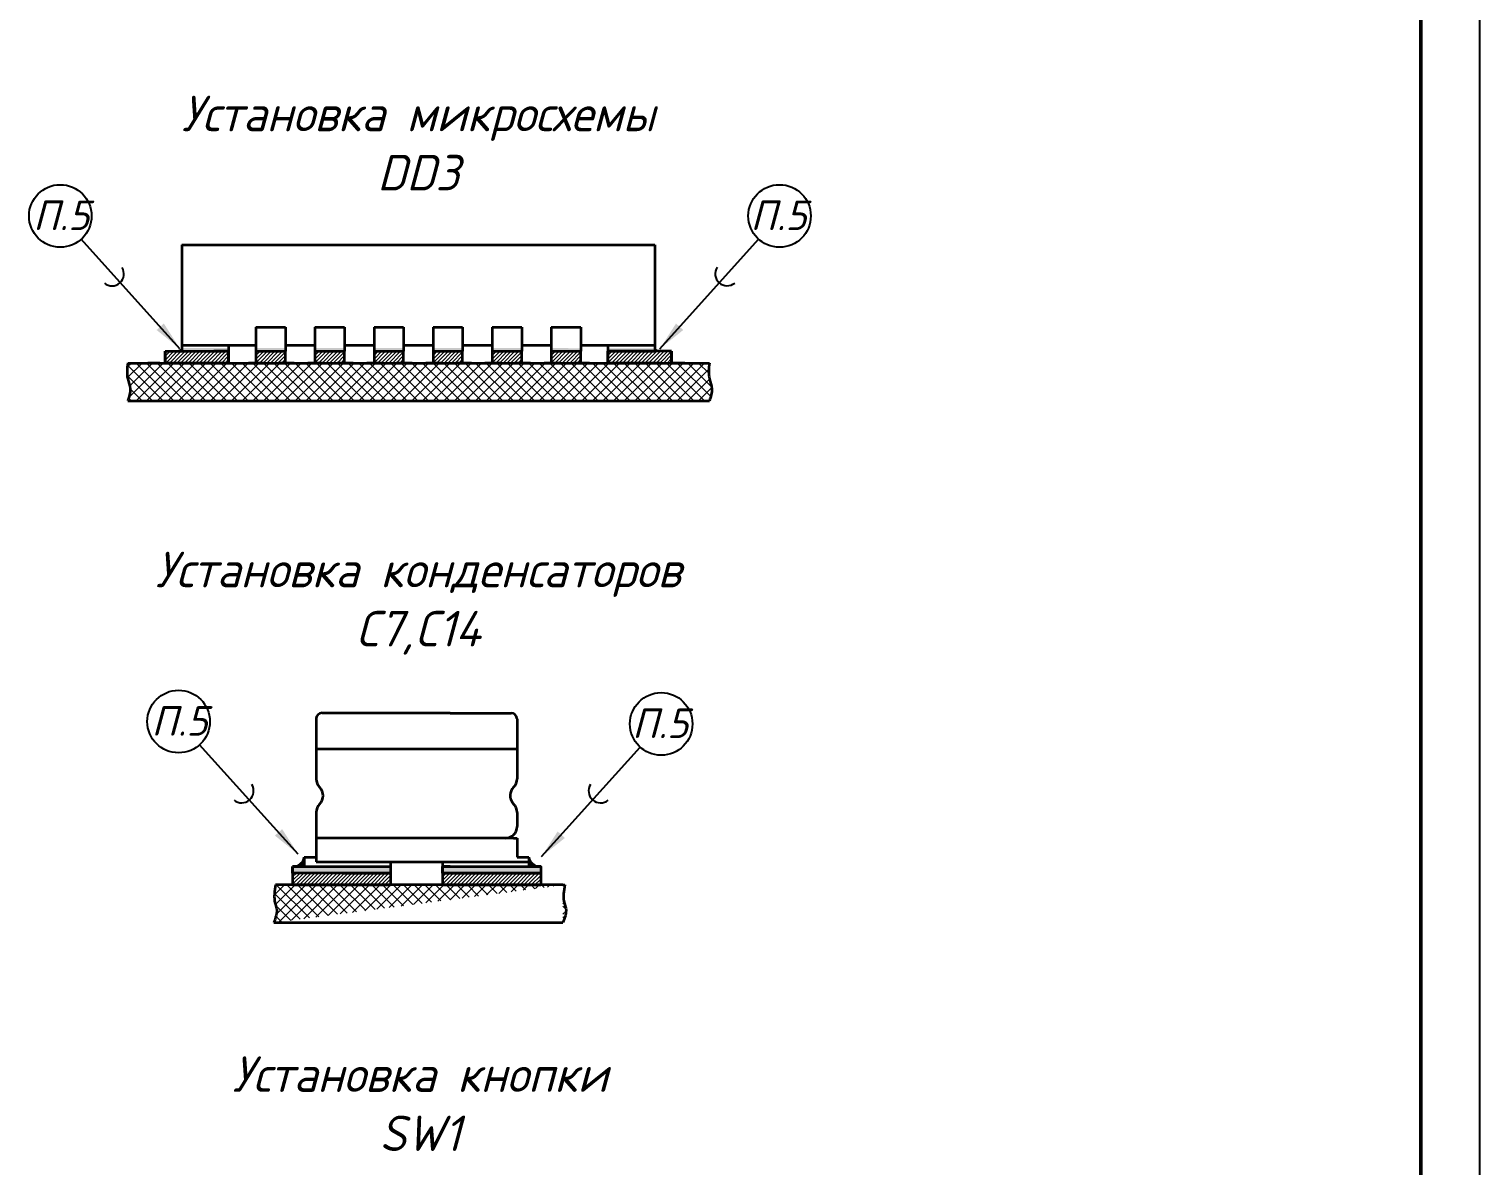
# Model space of a CAD drawing. Header units: inches. Extents: x -14 to 5184, y -66 to 1689.
# Drawn here: x 2994 to 3116.8, y 1060.9 to 1157.1 of the extents above; entities that cross this region are included whole.
import ezdxf

# ---------------------------------------------------------------- set-up
doc = ezdxf.new("R2010")
doc.units = ezdxf.units.IN
doc.header["$MEASUREMENT"] = 0
for name, color, linetype, lineweight in [('Видимые тонкие (ГОСТ)', 7, 'Continuous', 25), ('Видимый контур (ГОСТ)', 7, 'Continuous', 50), ('Текст', 7, 'Continuous', 15)]:
    doc.layers.add(name, color=color, linetype=linetype, lineweight=lineweight)
doc.styles.add('GOST-3.5', font='ISOCPEUR.TTF', dxfattribs={"width": 0.8, "oblique": 15, "height": 3.5})
doc.styles.add('GOSTcomon', font='ISOCPEUI.TTF')
doc.styles.add('Standart 3.0', font='gost_b.ttf', dxfattribs={"oblique": 15, "height": 3})
doc.dimstyles.new('Copy of GOST-Angular', dxfattribs={"dimtxt": 5, "dimasz": 2.5, "dimexe": 1, "dimexo": 0, "dimgap": 1.5, "dimtad": 1, "dimtoh": 1, "dimdec": 1, "dimzin": 0, "dimdsep": 46, "dimtxsty": 'GOST-3.5', "dimcen": -3, "dimdle": 1.25, "dimadec": 0, "dimazin": 0, "dimtfac": 0.75, "dimtdec": 1, "dimtmove": 0, "dimatfit": 3, "dimfxl": 1, "dimtvp": 1.5, "dimtolj": 1, "dimtzin": 0, "dimarcsym": 0})
pattern_1 = [(45, (-942.2298699010416, -1219.764427089173), (-0.1571544821187102, 0.1571544821187102), [])]

msp = doc.modelspace()

# ---------------------------------------------------------------- hatches: boundary and pattern name
at = {"lineweight": 9, "transparency": 33554607}
h = msp.add_hatch(dxfattribs=at)
h.set_pattern_fill('ANSI31', color=0, scale=0.07)
h.set_pattern_definition(pattern_1)
h.paths.add_polyline_path([(3010.880465006218, 1128.821333739852), (3010.880465006218, 1129.820571871328), (3005.498039101348, 1129.820571871328), (3005.498039101348, 1128.821333739852)])
h = msp.add_hatch(color=0, dxfattribs=at)
h.dxf.hatch_style = 1
edge = h.paths.add_edge_path()
edge.add_arc((3005.941538699516, 1131.902039324367), 2.080735051401489, 269.6950722955838, 298.3774146393551)
edge.add_line((3006.930465095643, 1130.071333739852), (3006.930465095613, 1129.821333739852))
edge.add_line((3006.930465095614, 1129.821333739852), (3005.930465095614, 1129.821333739853))
h = msp.add_hatch(color=0, dxfattribs=at)
h.dxf.hatch_style = 1
h.paths.add_polyline_path([(3010.880465006218, 1130.099239705578), (3006.930465095643, 1130.102154321382), (3006.930465095643, 1129.821333739852), (3009.631465021112, 1129.821333739852), (3010.880465006218, 1129.821333739852)])
h.paths.add_polyline_path([(3015.680465096239, 1130.09569789382), (3013.180465096239, 1130.097542587409), (3013.180465096239, 1129.821333739852), (3015.680465096239, 1129.821333739852)])
h.paths.add_polyline_path([(3020.680465096239, 1130.092008506642), (3018.180465096239, 1130.093853200231), (3018.180465096239, 1129.821333739852), (3020.680465096239, 1129.821333739852)])
h.paths.add_polyline_path([(3025.680465096239, 1130.088319119464), (3023.180465096239, 1130.090163813053), (3023.180465096239, 1129.821333739852), (3025.680465096239, 1129.821333739852)])
h.paths.add_polyline_path([(3030.680465096239, 1130.084629732286), (3028.180465096239, 1130.086474425875), (3028.180465096239, 1129.821333739852), (3030.680465096239, 1129.821333739852)])
h.paths.add_polyline_path([(3035.680465096239, 1130.080940345108), (3033.180465096239, 1130.082785038697), (3033.180465096239, 1129.821333739852), (3035.680465096239, 1129.821333739852)])
h.paths.add_polyline_path([(3040.680465096239, 1130.07725095793), (3038.180465096239, 1130.079095651519), (3038.180465096239, 1129.821333739852), (3040.680465096239, 1129.821333739852)])
h.paths.add_polyline_path([(3046.930465095643, 1130.072639223958), (3042.980465006219, 1130.075553839895), (3042.980465006219, 1129.821333739852), (3045.731465006219, 1129.821333739852), (3046.930465095643, 1129.821333739852)])
h = msp.add_hatch(dxfattribs=at)
h.set_pattern_fill('ANSI31', color=0, scale=0.07)
h.set_pattern_definition([(45, (-933.209680297788, -1216.778666260147), (-0.1571544821187102, 0.1571544821187102), [])])
h.paths.add_polyline_path([(3013.180465096239, 1129.821333739852), (3013.180465096239, 1128.821333739852), (3015.680465096239, 1128.821333739852), (3015.680465096239, 1129.821333739852)])
h = msp.add_hatch(dxfattribs=at)
h.set_pattern_fill('ANSI31', color=0, scale=0.07)
h.set_pattern_definition([(45, (-928.209680297788, -1216.778666260147), (-0.1571544821187102, 0.1571544821187102), [])])
h.paths.add_polyline_path([(3018.180465096239, 1129.821333739852), (3018.180465096239, 1128.821333739852), (3020.680465096239, 1128.821333739852), (3020.680465096239, 1129.821333739852)])
h = msp.add_hatch(dxfattribs=at)
h.set_pattern_fill('ANSI31', color=0, scale=0.07)
h.set_pattern_definition([(45, (-923.209680297788, -1216.778666260147), (-0.1571544821187102, 0.1571544821187102), [])])
h.paths.add_polyline_path([(3023.180465096239, 1129.821333739852), (3023.180465096239, 1128.821333739852), (3025.680465096239, 1128.821333739852), (3025.680465096239, 1129.821333739852)])
h = msp.add_hatch(dxfattribs=at)
h.set_pattern_fill('ANSI31', color=0, scale=0.07)
h.set_pattern_definition([(45, (-918.209680297788, -1216.778666260147), (-0.1571544821187102, 0.1571544821187102), [])])
h.paths.add_polyline_path([(3028.180465096239, 1129.821333739852), (3028.180465096239, 1128.821333739852), (3030.680465096239, 1128.821333739852), (3030.680465096239, 1129.821333739852)])
h = msp.add_hatch(dxfattribs=at)
h.set_pattern_fill('ANSI31', color=0, scale=0.07)
h.set_pattern_definition([(45, (-913.209680297788, -1216.778666260147), (-0.1571544821187102, 0.1571544821187102), [])])
h.paths.add_polyline_path([(3033.180465096239, 1129.821333739852), (3033.180465096239, 1128.821333739852), (3035.680465096239, 1128.821333739852), (3035.680465096239, 1129.821333739852)])
h = msp.add_hatch(dxfattribs=at)
h.set_pattern_fill('ANSI31', color=0, scale=0.07)
h.set_pattern_definition([(45, (-908.209680297788, -1216.778666260147), (-0.1571544821187102, 0.1571544821187102), [])])
h.paths.add_polyline_path([(3038.180465096239, 1129.821333739852), (3038.180465096239, 1128.821333739852), (3040.680465096239, 1128.821333739852), (3040.680465096239, 1129.821333739852)])
h = msp.add_hatch(dxfattribs=at)
h.set_pattern_fill('ANSI31', color=0, scale=0.07)
h.set_pattern_definition(pattern_1)
h.paths.add_polyline_path([(3042.980465185067, 1129.820571871328), (3048.362891089938, 1129.820571871328), (3048.362891089938, 1128.821333739852), (3042.980465185067, 1128.821333739852)])
h = msp.add_hatch(color=0, dxfattribs=at)
h.dxf.hatch_style = 1
edge = h.paths.add_edge_path()
edge.add_arc((3047.91939149177, 1131.902039324367), 2.080735051401489, 241.6225853606449, 270.30492770441623, ccw=False)
edge.add_line((3046.930465095643, 1130.071333739852), (3046.930465095672, 1129.821333739852))
edge.add_line((3046.930465095673, 1129.821333739852), (3047.930465095673, 1129.821333739853))
h = msp.add_hatch(dxfattribs=at)
h.set_pattern_fill('ANSI37', color=0, scale=0.2)
h.set_pattern_definition([(45, (-753.1460594905952, -1176.664838094787), (-0.4490128060534576, 0.4490128060534577), []), (135, (-753.1460594905952, -1176.664838094787), (-0.4490128060534577, -0.4490128060534576), [])])
edge = h.paths.add_edge_path()
edge.add_spline(control_points=[(3002.33532141659, 1128.821333739852), (3002.286169431542, 1128.367993266142), (3002.205761770334, 1127.626374241262), (3002.668993981196, 1126.587742642584), (3002.453662377305, 1125.964082200841), (3002.33532141659, 1125.621333739853)], knot_values=[0, 0, 0, 0, 1.346151153158644, 2.202166723337645, 3.246614946844562, 3.246614946844562, 3.246614946844562, 3.246614946844562], degree=3, periodic=0)
edge.add_line((3002.33532141659, 1125.621333739853), (3051.561898306285, 1125.621333739853))
edge.add_spline(control_points=[(3051.561898306285, 1125.621333739853), (3051.680239267, 1125.964082200841), (3051.89557087089, 1126.587742642584), (3051.43233866003, 1127.626374241262), (3051.512746321238, 1128.367993266143), (3051.561898306285, 1128.821333739853)], knot_values=[0, 0, 0, 0, 1.044448223506918, 1.900463793685919, 3.246614946844562, 3.246614946844562, 3.246614946844562, 3.246614946844562], degree=3, periodic=0)
edge.add_line((3051.561898306284, 1128.821333739852), (3002.33532141659, 1128.821333739852))
h = msp.add_hatch(color=0, dxfattribs=at)
h.dxf.hatch_style = 1
edge = h.paths.add_edge_path()
edge.add_arc((3015.764828323951, 1087.821934635874), 1.722299823240851, 290.61286170224434, 331.86924411046607, ccw=False)
edge.add_line((3016.371167017091, 1086.209895532645), (3017.283679592496, 1086.209895532645))
edge.add_line((3017.283679592496, 1086.209895532645), (3017.283679592497, 1087.009895532645))
h = msp.add_hatch(dxfattribs=at)
h.set_pattern_fill('ANGLE', color=0)
h.set_pattern_definition([(0, (-755.5016553296578, -1263.37586529638), (0, 6.985), [5.08, -1.905]), (90, (-755.5016553296578, -1263.37586529638), (-6.985, 4.277078946022131e-16), [5.08, -1.905])])
h.paths.add_polyline_path([(3017.283679592496, 1086.709895532646, -0.2360679775003432), (3016.371167017091, 1086.209895532645), (3017.283679592496, 1086.209895532645)])
h = msp.add_hatch(color=0, dxfattribs=at)
h.dxf.hatch_style = 1
edge = h.paths.add_edge_path()
edge.add_arc((3037.802530861036, 1087.821934635879), 1.722299823240851, -151.8692441102801, -110.6128617020584)
edge.add_line((3037.196192167902, 1086.209895532648), (3036.283679592496, 1086.209895532645))
edge.add_line((3036.283679592496, 1086.209895532645), (3036.283679592492, 1087.009895532645))
h = msp.add_hatch(dxfattribs=at)
h.set_pattern_fill('ANSI31', color=0, scale=0.07)
h.set_pattern_definition([(45, (-933.3564657264046, -1173.318666260147), (-0.1571544821187102, 0.1571544821187102), [])])
edge = h.paths.add_edge_path()
edge.add_line((3016.283679592496, 1085.667505574492), (3016.283679592496, 1084.667505574492))
edge.add_line((3016.283679592496, 1084.667505574492), (3024.583679592496, 1084.667505574492))
edge.add_line((3024.583679592496, 1085.667505574492), (3024.583679592496, 1084.667505574492))
edge.add_line((3024.583679592496, 1085.64445907842), (3023.933679592496, 1085.64445907842))
edge.add_line((3016.283679592496, 1085.667505574492), (3020.621179592496, 1085.64445907842))
edge.add_line((3020.621179592496, 1085.64445907842), (3022.746179592496, 1085.64445907842))
edge.add_line((3022.746179592496, 1085.64445907842), (3024.583679592496, 1085.64445907842))
edge.add_line((3017.280783670871, 1085.664864304823), (3016.280783670871, 1085.664864304823))
h = msp.add_hatch(color=0, dxfattribs=at)
h.dxf.hatch_style = 1
h.paths.add_polyline_path([(3024.583679592496, 1086.209895532645), (3016.485119180457, 1086.209895532645, -0.05583680690925957), (3016.283679592496, 1086.209895532645), (3016.283679592496, 1085.667505574492), (3020.621179592496, 1085.64445907842), (3024.583679592496, 1085.64445907842)])
h = msp.add_hatch(dxfattribs=at)
h.set_pattern_fill('ANSI31', color=0, scale=0.07)
h.set_pattern_definition([(45, (-920.6564657264048, -1173.318666260147), (-0.1571544821187102, 0.1571544821187102), [])])
edge = h.paths.add_edge_path()
edge.add_line((3028.983679592496, 1086.209895532645), (3028.983679592496, 1084.667505574492))
edge.add_line((3028.983679592496, 1084.667505574492), (3037.283679592496, 1084.667505574492))
edge.add_line((3037.28367959249, 1085.64445907842), (3037.283679592496, 1084.667505574492))
edge.add_line((3037.283679592498, 1085.64445907842), (3036.633679592497, 1085.64445907842))
edge.add_line((3035.446179592495, 1085.64445907842), (3036.633679592495, 1085.64445907842))
edge.add_line((3033.321179592495, 1085.64445907842), (3035.446179592495, 1085.64445907842))
edge.add_line((3029.983679592496, 1085.64445907842), (3033.321179592495, 1085.64445907842))
edge.add_line((3029.983679592497, 1085.64445907842), (3028.983679592497, 1085.64445907842))
h = msp.add_hatch(color=0, dxfattribs=at)
h.dxf.hatch_style = 1
h.paths.add_polyline_path([(3028.983679592496, 1086.209895532645), (3028.983679592496, 1085.64445907842), (3037.28367959249, 1085.64445907842), (3037.28367959249, 1086.209895532648, -0.05583680690178468), (3037.082240004556, 1086.209895532645)])
h = msp.add_hatch(dxfattribs=at)
h.set_pattern_fill('ANSI37', color=0, scale=0.2)
h.set_pattern_definition([(45, (-933.3564657264046, -1173.318666260147), (-0.4490128060534576, 0.4490128060534577), []), (135, (-933.3564657264046, -1173.318666260147), (-0.4490128060534577, -0.4490128060534576), [])])
edge = h.paths.add_edge_path()
edge.add_spline(control_points=[(3014.855128610735, 1084.667505574492), (3014.762511071905, 1084.134872964887), (3014.647973438508, 1083.458331090847), (3015.063845447584, 1082.426326313951), (3014.850568324873, 1081.876727343773), (3014.691765913954, 1081.467505574492)], knot_values=[0.0172666892228944, 0.0172666892228944, 0.0172666892228944, 0.0172666892228944, 1.593867070855255, 2.020849733195784, 3.265571806426403, 3.265571806426403, 3.265571806426403, 3.265571806426403], degree=3, periodic=0)
edge.add_line((3039.169164277332, 1084.667505574492), (3014.855128610735, 1084.667505574492))
edge.add_spline(control_points=[(3039.332525619811, 1084.667505574492), (3039.239907974185, 1084.134872381449), (3039.125369922656, 1083.458329890414), (3039.541242152611, 1082.426324565397), (3039.3279650299, 1081.876725595219), (3039.16916261898, 1081.467503825938)], knot_values=[0.01726496397402116, 0.01726496397402116, 0.01726496397402116, 0.01726496397402116, 1.593867070855255, 2.020849733195784, 3.265571806426403, 3.265571806426403, 3.265571806426403, 3.265571806426403], degree=3, periodic=0)
edge.add_line((3014.691765913954, 1081.467505574492), (3039.169164277332, 1081.467505574492))

# ---------------------------------------------------------------- linework, layer by layer
at = {"lineweight": 35, "transparency": 33554607}
for p, q in [((3006.930465095643, 1138.821333739852), (3006.930465095643, 1130.321333739852)), ((3006.930465095643, 1138.821333739852), (3046.930465095643, 1138.821333739852)), ((3046.930465095643, 1138.821333739852), (3046.930465095643, 1130.321333739852)), ((3013.180465096239, 1131.851333739853), (3013.180465096239, 1129.821333739852)), ((3013.180465096239, 1131.851333739853), (3015.680465096239, 1131.851333739853)), ((3015.680465096239, 1131.851333739853), (3015.680465096239, 1129.821333739852)), ((3018.180465096239, 1131.851333739853), (3018.180465096239, 1129.821333739852)), ((3018.180465096239, 1131.851333739853), (3020.680465096239, 1131.851333739853)), ((3020.680465096239, 1131.851333739853), (3020.680465096239, 1129.821333739852)), ((3023.180465096239, 1131.851333739853), (3025.680465096239, 1131.851333739853)), ((3023.180465096239, 1131.851333739853), (3023.180465096239, 1129.821333739852)), ((3025.680465096239, 1131.851333739853), (3025.680465096239, 1129.821333739852)), ((3028.180465096239, 1131.851333739853), (3030.680465096239, 1131.851333739853)), ((3028.180465096239, 1131.851333739853), (3028.180465096239, 1129.821333739852)), ((3030.680465096239, 1131.851333739853), (3030.680465096239, 1129.821333739852)), ((3033.180465096239, 1131.851333739853), (3035.680465096239, 1131.851333739853)), ((3033.180465096239, 1131.851333739853), (3033.180465096239, 1129.821333739852)), ((3035.680465096239, 1131.851333739853), (3035.680465096239, 1129.821333739852)), ((3038.180465096239, 1131.851333739853), (3040.680465096239, 1131.851333739853)), ((3038.180465096239, 1131.851333739853), (3038.180465096239, 1129.821333739852)), ((3040.680465096239, 1131.851333739853), (3040.680465096239, 1129.821333739852)), ((3005.498039101348, 1129.820571871328), (3009.631465021112, 1129.821333739852)), ((3006.930465095643, 1130.321333739852), (3013.180465095643, 1130.321333739852)), ((3010.880465006218, 1129.821333739852), (3009.631465021112, 1129.821333739852)), ((3010.880465006218, 1130.321333739852), (3010.880465006218, 1129.821333739852)), ((3013.180465096239, 1129.821333739852), (3015.680465096239, 1129.821333739852)), ((3015.680465095643, 1130.321333739852), (3018.180465095643, 1130.321333739852)), ((3018.180465096239, 1129.821333739852), (3020.680465096239, 1129.821333739852)), ((3018.180465096239, 1129.821333739852), (3020.680465096239, 1129.821333739852)), ((3020.680465095643, 1130.321333739852), (3023.180465095643, 1130.321333739852)), ((3023.180465096239, 1129.821333739852), (3025.680465096239, 1129.821333739852)), ((3023.180465096239, 1129.821333739852), (3025.680465096239, 1129.821333739852)), ((3025.680465095643, 1130.321333739852), (3028.180465095643, 1130.321333739852)), ((3028.180465096239, 1129.821333739852), (3030.680465096239, 1129.821333739852)), ((3028.180465096239, 1129.821333739852), (3030.680465096239, 1129.821333739852)), ((3028.180465096239, 1129.821333739852), (3030.680465096239, 1129.821333739852)), ((3030.680465095643, 1130.321333739852), (3033.180465095643, 1130.321333739852)), ((3033.180465096239, 1129.821333739852), (3035.680465096239, 1129.821333739852)), ((3033.180465096239, 1129.821333739852), (3035.680465096239, 1129.821333739852)), ((3035.680465095643, 1130.321333739852), (3038.180465095643, 1130.321333739852)), ((3038.180465096239, 1129.821333739852), (3040.680465096239, 1129.821333739852)), ((3038.180465096239, 1129.821333739852), (3040.680465096239, 1129.821333739852)), ((3038.180465096239, 1129.821333739852), (3040.680465096239, 1129.821333739852)), ((3040.680465095643, 1130.321333739852), (3046.930465095643, 1130.321333739852)), ((3042.980465006219, 1130.321333739852), (3042.980465006219, 1129.821333739852)), ((3044.229465021112, 1129.821333739852), (3042.980465006219, 1129.821333739852)), ((3042.980465006219, 1129.821333739852), (3045.731465006219, 1129.821333739852)), ((3042.980465185067, 1129.821333739852), (3044.229465170173, 1129.821333739852)), ((3044.229465021112, 1129.821333739852), (3046.980465021113, 1129.821333739852)), ((3048.362891089938, 1129.820571871328), (3044.229465170173, 1129.821333739852)), ((3046.980464991325, 1129.821333739852), (3045.731465006219, 1129.821333739852)), ((3018.783679592496, 1099.209895532645), (3029.61701292583, 1099.209895532645)), ((3029.61701292583, 1099.205895532645), (3034.783679592496, 1099.205895532645)), ((3018.283679592496, 1098.709895532645), (3018.283679592496, 1093.624109095019)), ((3035.283679592496, 1098.709895532645), (3035.283679592496, 1093.624109095019)), ((3018.283679592496, 1090.795681970271), (3018.283679592496, 1089.609895532645)), ((3018.283679592496, 1089.609895532645), (3018.283679592496, 1086.609895532645)), ((3017.283679592496, 1087.009895532645), (3018.283679592496, 1087.009895532645)), ((3017.283679592496, 1087.009895532645), (3017.283679592496, 1086.209895532645)), ((3017.283679592496, 1086.709895532645), (3017.283679592496, 1086.209895532645)), ((3035.283679592496, 1087.009895532645), (3036.283679592496, 1087.009895532645)), ((3036.283679592496, 1087.009895532645), (3036.283679592496, 1086.209895532645)), ((3016.283679592496, 1085.667505574492), (3020.621179592496, 1085.64445907842)), ((3018.283679592496, 1086.609895532645), (3021.683679592496, 1086.609895532645)), ((3020.621179592496, 1085.64445907842), (3024.583679592496, 1085.64445907842)), ((3021.683679592496, 1086.609895532645), (3033.783679592496, 1086.609895532645)), ((3024.583679592496, 1086.609895532645), (3024.583679592496, 1085.167505574492)), ((3028.983679592496, 1086.609895532645), (3028.983679592496, 1086.209895532645)), ((3029.633679592495, 1086.209895532645), (3028.983679592496, 1086.209895532645)), ((3028.983679592496, 1085.64445907842), (3037.283679592496, 1085.64445907842)), ((3029.633679592495, 1086.209895532645), (3030.821179592495, 1086.209895532645)), ((3029.983679592496, 1085.64445907842), (3033.321179592495, 1085.64445907842)), ((3030.821179592495, 1086.209895532645), (3032.946179592495, 1086.209895532645)), ((3032.946179592495, 1086.209895532645), (3036.283679592496, 1086.209895532645)), ((3033.321179592495, 1085.64445907842), (3035.446179592495, 1085.64445907842)), ((3033.783679592496, 1086.609895532645), (3036.283679592496, 1086.609895532645)), ((3035.446179592495, 1085.64445907842), (3036.633679592495, 1085.64445907842)), ((3037.283679592498, 1085.64445907842), (3036.633679592497, 1085.64445907842))]:
    msp.add_line(p, q, dxfattribs=at)
at = {"color": 0, "lineweight": 35, "transparency": 33554607}
for p, q in [((3005.498039101348, 1129.821333739852), (3005.498039101348, 1128.821333739852)), ((3006.930465095643, 1130.321333739852), (3006.930465095643, 1129.821333739852)), ((3010.880465006218, 1128.817824297017), (3010.880465006218, 1129.821333739852)), ((3013.180465096239, 1129.821333739852), (3013.180465096239, 1128.821333739852)), ((3015.680465096239, 1128.821333739852), (3015.680465096239, 1129.821333739852)), ((3018.180465096239, 1129.821333739852), (3018.180465096239, 1128.821333739852)), ((3020.680465096239, 1128.821333739852), (3020.680465096239, 1129.821333739852)), ((3023.180465096239, 1129.821333739852), (3023.180465096239, 1128.821333739852)), ((3025.680465096239, 1128.821333739852), (3025.680465096239, 1129.821333739852)), ((3028.180465096239, 1129.821333739852), (3028.180465096239, 1128.821333739852)), ((3030.680465096239, 1128.821333739852), (3030.680465096239, 1129.821333739852)), ((3033.180465096239, 1129.821333739852), (3033.180465096239, 1128.821333739852)), ((3035.680465096239, 1128.821333739852), (3035.680465096239, 1129.821333739852)), ((3038.180465096239, 1129.821333739852), (3038.180465096239, 1128.821333739852)), ((3040.680465096239, 1128.821333739852), (3040.680465096239, 1129.821333739852)), ((3042.980465185067, 1128.817824297017), (3042.980465185067, 1129.821333739852)), ((3046.930465095643, 1130.321333739852), (3046.930465095643, 1129.821333739852)), ((3048.362891089938, 1129.821333739852), (3048.362891089938, 1128.821333739852)), ((3002.33532141659, 1128.821333739852), (3051.561898306284, 1128.821333739852)), ((3005.044085828301, 1128.821333739852), (3004.044085828301, 1128.821333739852)), ((3005.044085828301, 1128.821333739852), (3008.044085828301, 1128.821333739852)), ((3006.880465021112, 1128.821333739852), (3010.880465006218, 1128.817824297017)), ((3013.919087231436, 1128.821333739853), (3012.569087231436, 1128.821333739852)), ((3013.180465096239, 1128.821333739852), (3015.680465096239, 1128.821333739852)), ((3016.417492944361, 1128.821333739853), (3015.067492944361, 1128.821333739852)), ((3018.919087231436, 1128.821333739853), (3017.569087231436, 1128.821333739852)), ((3018.180465096239, 1128.821333739852), (3020.680465096239, 1128.821333739852)), ((3021.419087231436, 1128.821333739853), (3020.069087231436, 1128.821333739852)), ((3023.919087231435, 1128.821333739853), (3022.569087231435, 1128.821333739852)), ((3023.180465096239, 1128.821333739852), (3025.680465096239, 1128.821333739852)), ((3026.41749294436, 1128.821333739853), (3025.06749294436, 1128.821333739852)), ((3028.919087231435, 1128.821333739853), (3027.569087231435, 1128.821333739852)), ((3028.180465096239, 1128.821333739852), (3030.680465096239, 1128.821333739852)), ((3031.419087231435, 1128.821333739853), (3030.069087231435, 1128.821333739852)), ((3033.919087231435, 1128.821333739853), (3032.569087231435, 1128.821333739852)), ((3033.180465096239, 1128.821333739852), (3035.680465096239, 1128.821333739852)), ((3036.41749294436, 1128.821333739853), (3035.06749294436, 1128.821333739852)), ((3038.919087231435, 1128.821333739853), (3037.569087231435, 1128.821333739852)), ((3038.180465096239, 1128.821333739852), (3040.680465096239, 1128.821333739852)), ((3041.419087231435, 1128.821333739853), (3040.069087231435, 1128.821333739852)), ((3042.980465006219, 1128.821333739852), (3046.980464991325, 1128.817824297017)), ((3046.980465170173, 1128.821333739852), (3042.980465185067, 1128.817824297017)), ((3047.44408582831, 1128.821333739852), (3046.44408582831, 1128.821333739852)), ((3047.44408582831, 1128.821333739852), (3050.44408582831, 1128.821333739852)), ((3049.471670392056, 1128.821333739852), (3048.471670392056, 1128.821333739852)), ((3002.33532141659, 1125.621333739853), (3051.561898306285, 1125.621333739853)), ((3018.283679592496, 1096.167002313832), (3035.283679592496, 1096.167002313832)), ((3035.283679592496, 1090.795681970271), (3035.283679592496, 1089.609895532645)), ((3034.283679592496, 1088.609895532645), (3018.283679592496, 1088.609895532645)), ((3034.995865659555, 1088.609895532645), (3034.283679592496, 1088.609895532645)), ((3035.283679592496, 1088.609895532645), (3035.283679592496, 1087.009895532645)), ((3017.283679592496, 1086.209895532645), (3017.283679592495, 1086.709895532645)), ((3016.283679592496, 1086.209895532645), (3016.28079778612, 1085.667520886432)), ((3017.283679592496, 1086.209895532645), (3016.283679592496, 1086.209895532645)), ((3016.283679592496, 1086.209895532645), (3017.283679592496, 1086.209895532645)), ((3016.283679592496, 1085.667505574492), (3016.283679592496, 1084.667505574492)), ((3017.283679592496, 1086.209895532645), (3017.283679592496, 1086.209895532645)), ((3017.283679592496, 1086.209895532645), (3024.583679592496, 1086.209895532645)), ((3024.583679592496, 1085.667505574492), (3024.583679592496, 1084.667505574492)), ((3028.983679592496, 1086.209895532645), (3028.983679592496, 1084.667505574492)), ((3029.983679592497, 1085.64445907842), (3028.983679592497, 1085.64445907842)), ((3036.283679592496, 1086.209895532645, 0.0993415224561538), (3037.283679592496, 1086.209895532648, 0.0993415224561538)), ((3037.283679592496, 1086.209895532648, 0.0993415224561538), (3036.283679592496, 1086.209895532645, 0.0993415224561538)), ((3036.283679592498, 1085.64445907842), (3037.283679592498, 1085.64445907842)), ((3037.196192167902, 1085.644459078421), (3036.283679592496, 1085.644459078419)), ((3037.28367959249, 1085.64445907842), (3037.283679592496, 1084.667505574492)), ((3039.169164277332, 1084.667505574492), (3014.855128610735, 1084.667505574492)), ((3016.283679592496, 1084.667505574492), (3024.583679592496, 1084.667505574492)), ((3028.983679592496, 1084.667505574492), (3037.283679592496, 1084.667505574492)), ((3039.169164277332, 1084.667505574492), (3039.332525619812, 1084.667505574492)), ((3014.691765913954, 1081.467505574492), (3039.169164277332, 1081.467505574492))]:
    msp.add_line(p, q, dxfattribs=at)
at = {"lineweight": 35, "ltscale": 0.5480982065200806, "transparency": 33554607}
msp.add_line((3034.995865659555, 1088.609895532645), (3035.283679592496, 1088.609895532645), dxfattribs=at)
at = {"color": 0, "lineweight": 35, "transparency": 33554607}
for points in [[(3005.498039101348, 1129.820571871328), (3010.880465006218, 1129.820571871328), (3010.880465006218, 1128.817824297017), (3005.498039101348, 1128.817824297017)], [(3048.362891089938, 1129.820571871328), (3042.980465185067, 1129.820571871328), (3042.980465185067, 1128.817824297017), (3048.362891089938, 1128.817824297017)], [(3016.283679592496, 1086.209895532645), (3024.583679592496, 1086.209895532645), (3024.583679592496, 1085.64445907842), (3016.283679592496, 1085.64445907842)], [(3028.983679592496, 1086.209895532645), (3037.28367959249, 1086.209895532645), (3037.28367959249, 1085.64445907842), (3028.983679592496, 1085.64445907842)]]:
    msp.add_lwpolyline(points, close=True, dxfattribs=at)
at = {"lineweight": 25, "ltscale": 2, "transparency": 33554607}
for centre in [(2996.633242182848, 1141.264800247909, 0.3435141723933475), (3057.497858984257, 1141.264800247909, 0.3435141723933475), (3006.643643676937, 1098.484181202833, 0.2441726499371937), (3047.482492235584, 1098.283712736266, 0.4428556948495013)]:
    msp.add_circle(centre, 2.646790835668071, dxfattribs=at)
at = {"color": 0, "lineweight": 25, "transparency": 33554607}
for centre, start, end in [((3000.998932605627, 1136.363948276699, 0.3435141723933475), 231.153255366622, 32.35110081344538), ((3053.069726887413, 1136.375736138264, 0.3435141723933475), 147.6488991865836, 308.8467446333505), ((3011.977608278858, 1092.620671853701, 0.3435141723933475), 231.153255366622, 32.35110081344538), ((3042.357528376032, 1092.620674266056, 0.3435141723933475), 147.6489059619362, 308.8467514087775)]:
    msp.add_arc(centre, 1.01756418875901, start, end, dxfattribs=at)
at = {"lineweight": 35, "transparency": 33554607}
for centre, radius, start, end in [((3018.783679592496, 1098.709895532645), 0.5, 90, 180), ((3034.783679592496, 1098.709895532645), 0.4960000000000001, 0, 90), ((3019.283679592496, 1093.624109095019), 1, 180, 225.0000000000737), ((3017.869466030122, 1092.209895532645), 1, 315.0000000000645, 44.9999999999263), ((3035.69789315487, 1092.209895532645), 1, 135.0000000000737, 216.8698976458284), ((3034.283679592496, 1093.624109095019), 1, 314.9999999999171, 0), ((3019.283679592496, 1090.795681970271), 1, 134.9999999999263, 180)]:
    msp.add_arc(centre, radius, start, end, dxfattribs=at)
at = {"lineweight": 35, "ltscale": 0.2701708376407623, "transparency": 33554607}
msp.add_arc((3035.69789315487, 1092.209895532645), 1, 216.8698976458284, 224.9999999999263, dxfattribs=at)
at = {"linetype": 'ByBlock', "lineweight": 35, "ltscale": 1.495845198631287, "transparency": 33554607}
msp.add_arc((3034.283679592496, 1090.795681970271), 1, 0, 45.0000000000737, dxfattribs=at)
at = {"linetype": 'ByBlock', "lineweight": 35, "ltscale": 2.991790533065796, "transparency": 33554607}
msp.add_arc((3034.283679592496, 1089.609895532645), 1, 270, 0, dxfattribs=at)
at = {"color": 0, "lineweight": 35, "transparency": 33554607}
for centre, start, end in [((3016.384399386477, 1087.10899579017), 263.6082103967323, 353.7114061114002), ((3037.182959798512, 1087.108995790173, 0.0993415224561538), 186.2885938887833, 276.3917896034511)]:
    msp.add_arc(centre, 0.9047241292137833, start, end, dxfattribs=at)
for points in [[(3002.33532141659, 1128.821333739852), (3002.33532141659, 1127.475182586694), (3002.543407334673, 1126.644843555283), (3002.33532141659, 1125.621333739853)], [(3051.561898306285, 1128.821333739853), (3051.561898306285, 1127.475182586694), (3051.769984224368, 1126.644843555283), (3051.561898306285, 1125.621333739853)]]:
    msp.add_spline(points, degree=3, dxfattribs=at)
for points, knots in [([(3014.855128610735, 1084.667505574492, -0.00143599770575456), (3014.762511071905, 1084.134872964887, -0.04513982798399805), (3014.647973438508, 1083.458331090847, -0.1002322889831104), (3015.063845447584, 1082.426326313951, -0.1044511568979655), (3014.850568324873, 1081.876727343773, -0.04457943541493806), (3014.691765913954, 1081.467505574492)], [0.0172666892228944, 0.0172666892228944, 0.0172666892228944, 0.0172666892228944, 1.593867070855255, 2.020849733195784, 3.265571806426403, 3.265571806426403, 3.265571806426403, 3.265571806426403]), ([(3039.332525619811, 1084.667505574492, 0.0979056682236279), (3039.239907974185, 1084.134872381449, 0.05420178935042025), (3039.125369922656, 1083.458329890414, -0.0008907642862239634), (3039.541242152611, 1082.426324565397, -0.005109634441815919), (3039.3279650299, 1081.876725595219, 0.05476208704121149), (3039.16916261898, 1081.467503825938, 0.09934152245614952)], [0.01726496397402116, 0.01726496397402116, 0.01726496397402116, 0.01726496397402116, 1.593867070855255, 2.020849733195784, 3.265571806426403, 3.265571806426403, 3.265571806426403, 3.265571806426403])]:
    msp.add_open_spline(points, degree=3, knots=knots, dxfattribs=at)
at = {"layer": 'Видимые тонкие (ГОСТ)', "transparency": 33554684}
msp.add_line((3116.770130098958, 835.2355729108273), (3116.770130098958, 1255.235572910827), dxfattribs=at)
at = {"layer": 'Видимый контур (ГОСТ)', "transparency": 33554684}
msp.add_line((3111.770130098958, 840.2355729108273), (3111.770130098958, 1250.235572910827), dxfattribs=at)

# ---------------------------------------------------------------- texts
at = {"layer": 'Текст', "color": 0, "transparency": 33554687, "char_height": 3, "attachment_point": 8, "style": 'Standart 3.0'}
for s, width, heights, insert in [('\\pxqc;{\\fGOST type B|b0|i0|c204|p0;Установка микросхемы \\P}DD3', 47.88406228507893, [8.231127685840713], (3026.930465021113, 1143.431258262342)), ('\\pxqc;{\\fGOST type B|b0|i0|c204|p0;Установка конденсаторов \\PС7},C14', 53.77120578464246, [13.01234500808898], (3026.930465095643, 1104.144687474707)), ('\\pxqc;{\\fGOST type B|b0|i0|c204|p0;Установка кнопки }\\PSW1', 47.88406228507893, [8.231127685840713], (3027.085860488968, 1062.143664292917))]:
    msp.add_mtext_dynamic_manual_height_columns(s, width=width, gutter_width=13, heights=heights, dxfattribs=dict(at, insert=insert))
at = {"layer": 'Текст', "transparency": 33554607, "char_height": 2.5, "style": 'GOSTcomon'}
for insert, attachment_point in [((2994.330132283968, 1142.56909565979, 0.3435141723933475), 1), ((3059.800968883137, 1142.56909565979, 0.3435141723933475), 3), ((3004.340533778057, 1099.788476614714, 0.2441726499371937), 1), ((3049.785602134464, 1099.588008148148, 0.4428556948495013), 3)]:
    msp.add_mtext_dynamic_manual_height_columns('{\\fISOCPEUR|b0|i1|c204|p0;П.5}', width=14.42285187789093, gutter_width=1, heights=[0], dxfattribs=dict(at, insert=insert, attachment_point=attachment_point))

# ---------------------------------------------------------------- leaders
at = {"lineweight": 25, "ltscale": 2, "transparency": 33554607}
for points in [[(3006.76215718285, 1130.030786034331, 0.3435141723933475), (2998.405620556833, 1139.299049341205, 0.3435141723933475)], [(3047.368943984254, 1130.030786034331, 0.3435141723933475), (3055.725480610272, 1139.299049341205, 0.3435141723933475)], [(3016.77255867694, 1087.250166989255, 0.2441726499371937), (3008.416022050922, 1096.518430296129, 0.2441726499371937)], [(3037.353577235581, 1087.049698522689, 0.4428556948495013), (3045.710113861599, 1096.317961829562, 0.4428556948495013)]]:
    msp.add_leader(points, dimstyle='Copy of GOST-Angular', override={"dimgap": 1.5, "dimtad": 0}, dxfattribs=at)

doc.saveas('drawing.dxf')
